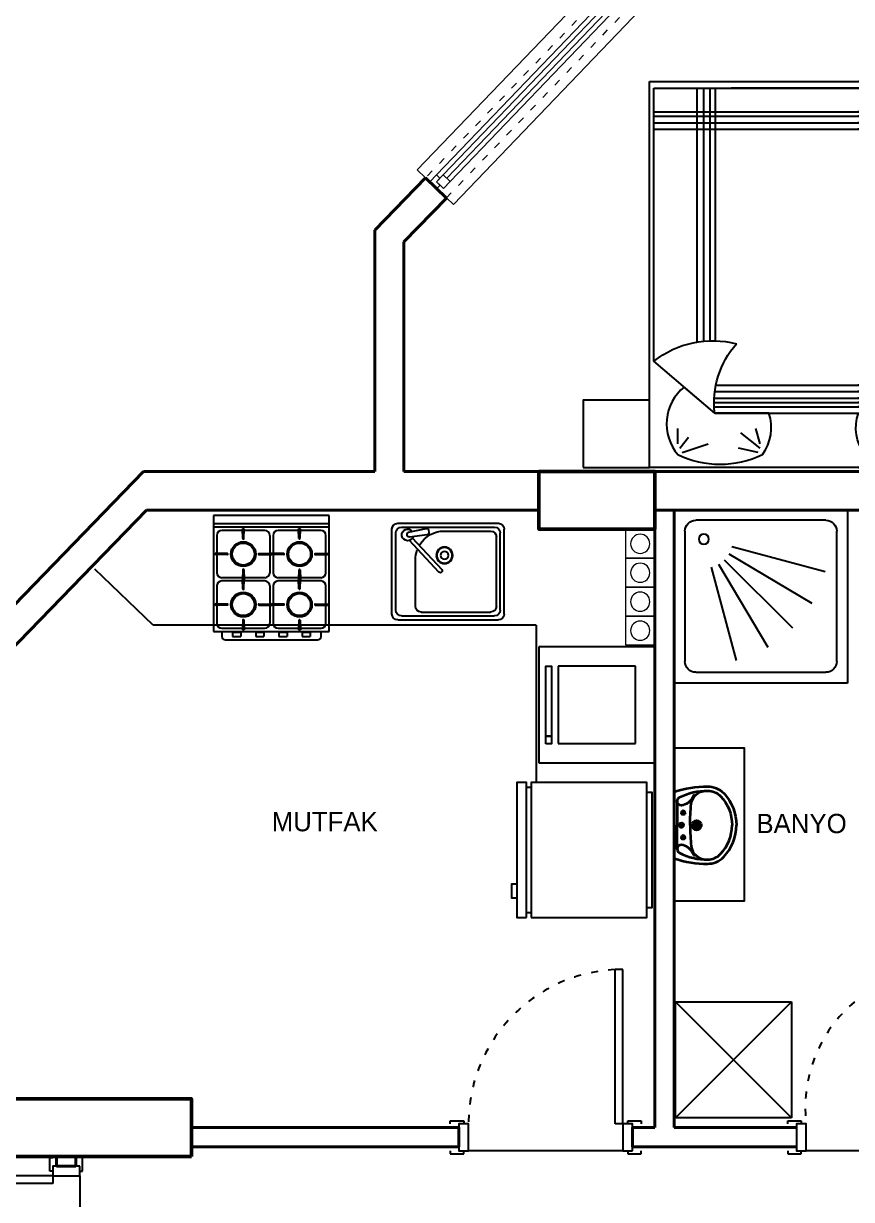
# Model space of a CAD drawing. Header units: millimetres. Extents: x 48 to 2669, y 23 to 1916.
# Drawn here: x 571 to 1000, y 644 to 1253 of the extents above; entities that cross this region are included whole.
import ezdxf

# ---------------------------------------------------------------- set-up
doc = ezdxf.new("R2010")
doc.units = ezdxf.units.MM
doc.linetypes.add('ACAD_ISO03W100', pattern=[30, 12, -18])
doc.layers.add('14_ISLAK_MEKAN_TEFRİŞ', color=134, linetype='Continuous')
doc.layers.add('7_TEFRİŞ', color=183, linetype='Continuous')
for name, color, linetype, lineweight in [('6_YAZI', 7, 'Continuous', 35), ('a_duvar', 7, 'Continuous', 40), ('DUVAR40', 7, 'Continuous', 40), ('KAPI-PEN', 155, 'Continuous', 18), ('KOLON', 40, 'Continuous', 50), ('Pencere', 150, 'Continuous', 25), ('TEFRİŞ', 47, 'Continuous', 15)]:
    doc.layers.add(name, color=color, linetype=linetype, lineweight=lineweight)
doc.styles.add('Annotative', font='Txt')

# ---------------------------------------------------------------- blocks, each defined once
blk = doc.blocks.new('bb10')
at = {"layer": '14_ISLAK_MEKAN_TEFRİŞ'}
for p, q in [((967.750333, -291.899922), (907.750333, -291.899922)), ((907.750333, -291.899922), (907.750333, -351.899922)), ((967.750333, -351.899922), (967.750333, -291.899922)), ((957.750333, -301.899922), (917.750333, -301.899922)), ((917.750333, -301.899922), (917.750333, -341.899922)), ((957.750333, -341.899922), (957.750333, -301.899922)), ((917.750333, -341.899922), (957.750333, -341.899922)), ((907.750333, -351.899922), (967.750333, -351.899922))]:
    blk.add_line(p, q, dxfattribs=at)
at = {"layer": '14_ISLAK_MEKAN_TEFRİŞ', "flags": 128}
for points in [[(917.5222, -295.395742), (921.515916, -295.395742), (921.515916, -298.404103), (917.5222, -298.404103)], [(921.515916, -295.395742), (957.750333, -295.395742), (957.750333, -298.404103), (921.515916, -298.404103)]]:
    blk.add_lwpolyline(points, close=True, dxfattribs=at)
blk = doc.blocks.new('*U20')
at = {"layer": 'Pencere', "lineweight": 25, "ltscale": 5}
for p, q in [((-9, 7), (-9, 86.899937)), ((-5, 86.899937), (-9, 86.899937)), ((-5, 7), (-5, 86.899937)), ((-94.5, 7), (-94.5, 8.5)), ((-94.5, 8.5), (-87.5, 8.5)), ((-87.5, 8.5), (-87.5, 7)), ((-5, 7), (-9, 7)), ((-2.5, 7), (-2.5, 8.5)), ((-2.5, 8.5), (4.5, 8.5)), ((4.5, 8.5), (4.5, 7)), ((-94.5, -7), (-94.5, -8.5)), ((-94.5, -8.5), (-87.5, -8.5)), ((-87.5, -8.5), (-87.5, -7)), ((-5, -7), (-85, -7)), ((-2.5, -7), (-2.5, -8.5)), ((-2.5, -8.5), (4.5, -8.5)), ((4.5, -8.5), (4.5, -7))]:
    blk.add_line(p, q, dxfattribs=at)
at = {"layer": 'Pencere', "lineweight": 25, "ltscale": 5, "flags": 128}
for points in [[(-85, -7), (-85, 7), (-90, 7), (-90, -7), (-85, -7)], [(0, -7), (0, 7), (-5, 7), (-5, -7), (0, -7)]]:
    blk.add_lwpolyline(points, dxfattribs=at)
at = {"layer": 'Pencere', "linetype": 'ACAD_ISO03W100', "lineweight": 25, "ltscale": 0.3}
blk.add_arc((-5, 7), 80, 92.865984, 180, dxfattribs=at)
blk = doc.blocks.new('*U21')
at = {"layer": 'Pencere', "lineweight": 25, "ltscale": 5}
for p, q in [((-9, 7), (-9, 86.899937)), ((-5, 86.899937), (-9, 86.899937)), ((-5, 7), (-5, 86.899937)), ((-84.5, 7), (-84.5, 8.5)), ((-84.5, 8.5), (-77.5, 8.5)), ((-77.5, 8.5), (-77.5, 7)), ((-5, 7), (-9, 7)), ((-2.5, 7), (-2.5, 8.5)), ((-2.5, 8.5), (4.5, 8.5)), ((4.5, 8.5), (4.5, 7)), ((-84.5, -7), (-84.5, -8.5)), ((-84.5, -8.5), (-77.5, -8.5)), ((-77.5, -8.5), (-77.5, -7)), ((-5, -7), (-75, -7)), ((-2.5, -7), (-2.5, -8.5)), ((-2.5, -8.5), (4.5, -8.5)), ((4.5, -8.5), (4.5, -7))]:
    blk.add_line(p, q, dxfattribs=at)
at = {"layer": 'Pencere', "lineweight": 25, "ltscale": 5, "flags": 128}
for points in [[(-75, -7), (-75, 7), (-80, 7), (-80, -7), (-75, -7)], [(0, -7), (0, 7), (-5, 7), (-5, -7), (0, -7)]]:
    blk.add_lwpolyline(points, dxfattribs=at)
at = {"layer": 'Pencere', "linetype": 'ACAD_ISO03W100', "lineweight": 25, "ltscale": 0.3}
blk.add_arc((-3.520318, 15.164474), 71.944448, 94.36819, 186.516136, dxfattribs=at)
blk = doc.blocks.new('BACA')
at = {"layer": 'TEFRİŞ', "flags": 128}
blk.add_lwpolyline([(7.5, 7.5), (-7.5, 7.5), (-7.5, -7.5), (7.5, -7.5)], close=True, dxfattribs=at)
at = {"layer": 'TEFRİŞ'}
blk.add_circle((0, 0), 4.97, dxfattribs=at)
blk = doc.blocks.new('*U19')
at = {"layer": 'KAPI-PEN', "color": 134, "linetype": 'Continuous', "lineweight": 18}
for p, q in [((0, 7.50857), (0, 13.50857)), ((0, 13.50857), (140, 13.50857)), ((140, 7.50857), (140, 13.50857)), ((5, 4.470625), (0, 4.470625)), ((2.5, -0.529375), (2.5, 1.970625)), ((2.5, 1.970625), (5, 1.970625)), ((7.5, 1.970625), (2.5, 1.970625)), ((2.5, 1.970625), (2.5, -3.029375)), ((5, 1.970625), (5, 4.470625)), ((135, 4.470625), (5, 4.470625)), ((7.5, -3.029375), (7.5, 1.970625)), ((7.5, 1.970625), (132.5, 1.970625)), ((137.5, 1.970625), (132.5, 1.970625)), ((132.5, 1.970625), (132.5, -3.029375)), ((140, 4.470625), (135, 4.470625)), ((135, 4.470625), (135, 1.970625)), ((135, 1.970625), (137.5, 1.970625)), ((137.5, 1.970625), (137.5, -0.529375)), ((137.5, -3.029375), (137.5, 1.970625)), ((0, -0.529375), (2.5, -0.529375)), ((2.5, -3.029375), (7.5, -3.029375)), ((7.5, -0.529375), (132.5, -0.529375)), ((7.5, -3.029375), (132.5, -3.029375)), ((132.5, -3.029375), (137.5, -3.029375)), ((137.5, -0.529375), (140, -0.529375)), ((0, -12.5), (0, -7.5)), ((140, -7.5), (140, -12.5)), ((140, -12.5), (0, -12.5))]:
    blk.add_line(p, q, dxfattribs=at)
at = {"layer": 'KAPI-PEN', "ltscale": 0.2}
for p, q in [((0, 7.5), (0, -7.5)), ((140, 7.5), (140, -7.5)), ((0, -7.5), (0, -7.5))]:
    blk.add_line(p, q, dxfattribs=at)
at = {"layer": 'KAPI-PEN', "color": 134, "linetype": 'ACAD_ISO03W100', "lineweight": 18, "ltscale": 0.3}
for p, q in [((140, 7.5), (0, 7.5)), ((0, -7.5), (140, -7.5))]:
    blk.add_line(p, q, dxfattribs=at)
blk = doc.blocks.new('3R4R')
at = {"layer": '7_TEFRİŞ'}
for p, q in [((32828.807391, 29859.020753), (32710.606365, 29859.020753)), ((32710.606365, 29859.020753), (32710.606365, 29659.024261)), ((32818.807391, 29859.020753), (32880.608417, 29859.020753)), ((32880.608417, 29859.020753), (32880.608417, 29659.024261)), ((32726.343266, 29848.897409), (32730.839524, 29843.273329)), ((32727.467332, 29851.147041), (32740.956103, 29846.647776)), ((32766.802095, 29851.147041), (32756.685516, 29848.897409)), ((32767.926161, 29848.897409), (32757.809581, 29841.023697)), ((32823.288621, 29848.897409), (32833.405201, 29841.023697)), ((32824.412686, 29851.147041), (32834.529266, 29848.897409)), ((32863.74745, 29851.147041), (32850.258679, 29846.647776)), ((32864.871515, 29848.897409), (32860.375258, 29843.273329)), ((32725.219201, 29846.647776), (32725.219201, 29838.774064)), ((32767.926161, 29846.647776), (32765.67803, 29838.774064)), ((32823.288621, 29846.647776), (32825.536751, 29838.774064)), ((32865.99558, 29846.647776), (32865.99558, 29838.774064)), ((32744.328295, 29830.900352), (32712.854495, 29803.904765)), ((32744.328295, 29830.900352), (32828.591976, 29830.900352)), ((32818.591976, 29830.900352), (32846.886487, 29830.900352)), ((32846.886487, 29830.900352), (32878.360287, 29803.904765)), ((32744.03229, 29825.276273), (32828.591976, 29825.276273)), ((32744.069047, 29827.525905), (32828.591976, 29827.525905)), ((32847.145734, 29827.525905), (32818.591976, 29827.525905)), ((32847.182492, 29825.276273), (32818.591976, 29825.276273)), ((32744.103981, 29823.02664), (32828.591976, 29823.02664)), ((32744.416168, 29819.652193), (32828.591976, 29819.652193)), ((32847.110801, 29823.02664), (32818.591976, 29823.02664)), ((32846.798614, 29819.652193), (32818.591976, 29819.652193)), ((32744.978697, 29816.277742), (32828.591976, 29816.277742)), ((32846.236085, 29816.277742), (32818.591976, 29816.277742)), ((32712.854495, 29803.904765), (32712.854495, 29662.398708)), ((32878.360287, 29803.904765), (32878.360287, 29662.398708)), ((32878.360287, 29662.398708), (32878.360287, 29803.904765)), ((32735.335781, 29793.951722), (32735.335781, 29662.398708)), ((32738.707973, 29793.520586), (32738.707973, 29662.398708)), ((32742.080168, 29793.325888), (32742.080168, 29662.398708)), ((32744.790377, 29793.325888), (32744.790377, 29662.398708)), ((32845.762421, 29793.364791), (32845.762421, 29662.398708)), ((32849.134613, 29793.325888), (32849.134613, 29662.398708)), ((32852.506809, 29793.520586), (32852.506809, 29662.398708)), ((32855.879001, 29793.951722), (32855.879001, 29662.398708)), ((32712.854495, 29683.770216), (32828.591976, 29683.770216)), ((32878.360287, 29683.770216), (32818.591976, 29683.770216)), ((32712.854495, 29680.395765), (32828.591976, 29680.395765)), ((32878.360287, 29680.395765), (32818.591976, 29680.395765)), ((32712.854495, 29677.021318), (32828.591976, 29677.021318)), ((32712.854495, 29674.771685), (32828.591976, 29674.771685)), ((32878.360287, 29677.021318), (32818.591976, 29677.021318)), ((32878.360287, 29674.771685), (32818.591976, 29674.771685)), ((32712.854495, 29662.398708), (32828.591976, 29662.398708)), ((32878.360287, 29662.398708), (32752.854495, 29662.398708)), ((32878.360287, 29662.398708), (32818.591976, 29662.398708)), ((32710.606365, 29659.024261), (32828.807391, 29659.024261)), ((32880.608417, 29659.024261), (32818.807391, 29659.024261))]:
    blk.add_line(p, q, dxfattribs=at)
at = {"layer": '7_TEFRİŞ', "flags": 128}
for points in [[(32676.16184, 29859.020753), (32710.606365, 29859.020753), (32710.606365, 29824.182679), (32676.16184, 29824.182679)], [(32880.608417, 29859.020753), (32915.052941, 29859.020753), (32915.052941, 29824.182679), (32880.608417, 29824.182679)]]:
    blk.add_lwpolyline(points, close=True, dxfattribs=at)
for points in [[(32772.422418, 29830.900352), (32744.328295, 29830.900352), (32728.476989, 29817.304431, -0.421847), (32725.219201, 29852.27186, -0.227777), (32769.050226, 29852.27186, -0.250479)], [(32818.792364, 29830.900352), (32846.886487, 29830.900352), (32862.737792, 29817.304431, 0.421847), (32865.99558, 29852.27186, 0.227777), (32822.164556, 29852.27186, 0.250479)]]:
    blk.add_lwpolyline(points, format="xyb", close=True, dxfattribs=at)
at = {"layer": '7_TEFRİŞ'}
for centre, radius, start, end in [((32790.728242, 29825.638413), 46.697356, 173.530071, 221.156178), ((32800.48654, 29825.638413), 46.697356, 318.843822, 6.469929), ((32743.203915, 29842.089908), 48.776967, 231.522444, 284.684799), ((32848.010867, 29842.089908), 48.776967, 255.315201, 308.477556)]:
    blk.add_arc(centre, radius, start, end, dxfattribs=at)
blk = doc.blocks.new('S')
at = {"layer": '14_ISLAK_MEKAN_TEFRİŞ'}
for p, q in [((23233.600233, 5180.703052), (23173.600237, 5180.703052)), ((23173.600237, 5180.703052), (23173.600237, 5120.703056)), ((23233.600233, 5120.703056), (23233.600233, 5180.703052)), ((23233.600233, 5176.417338), (23173.600237, 5176.417338)), ((23233.600233, 5174.703053), (23173.600237, 5174.703053)), ((23188.600236, 5172.988767), (23177.885951, 5172.988767)), ((23189.483699, 5173.84591), (23188.573915, 5173.84591)), ((23188.725652, 5168.904467), (23188.573915, 5173.84591)), ((23189.331962, 5168.904467), (23189.483699, 5173.84591)), ((23200.171663, 5172.988767), (23189.457378, 5172.988767)), ((23217.743091, 5172.988767), (23207.028806, 5172.988767)), ((23217.868507, 5168.904467), (23217.71677, 5173.84591)), ((23218.626554, 5173.84591), (23217.71677, 5173.84591)), ((23218.474817, 5168.904467), (23218.626554, 5173.84591)), ((23229.314519, 5172.988767), (23218.600234, 5172.988767)), ((23175.314522, 5170.417339), (23175.314522, 5161.203054)), ((23202.743092, 5170.417339), (23202.743092, 5161.203054)), ((23204.457377, 5170.417339), (23204.457377, 5161.203054)), ((23231.885947, 5161.203054), (23231.885947, 5170.417339)), ((23174.457379, 5160.31959), (23174.457379, 5161.229374)), ((23180.897236, 5161.031625), (23174.457379, 5161.229374)), ((23180.897236, 5160.517339), (23174.457379, 5160.31959)), ((23197.160378, 5161.031625), (23203.600235, 5161.229374)), ((23197.160378, 5160.517339), (23203.600235, 5160.31959)), ((23203.600235, 5160.31959), (23203.600235, 5161.229374)), ((23210.040092, 5161.031625), (23203.600235, 5161.229374)), ((23203.600235, 5160.31959), (23203.600235, 5161.229374)), ((23210.040092, 5160.517339), (23203.600235, 5160.31959)), ((23226.303233, 5161.031625), (23232.74309, 5161.229374)), ((23226.303233, 5160.517339), (23232.74309, 5160.31959)), ((23232.74309, 5160.31959), (23232.74309, 5161.229374)), ((23175.314522, 5160.345911), (23175.314522, 5151.131626)), ((23202.743092, 5160.345911), (23202.743092, 5151.131626)), ((23204.457377, 5160.345911), (23204.457377, 5151.131626)), ((23231.885947, 5151.131626), (23231.885947, 5160.345911)), ((23188.600236, 5148.560197), (23177.885951, 5148.560197)), ((23188.725652, 5152.644497), (23188.573915, 5147.703054)), ((23189.331962, 5152.644497), (23189.483699, 5147.703054)), ((23200.171663, 5148.560197), (23189.457378, 5148.560197)), ((23217.743091, 5148.560197), (23207.028806, 5148.560197)), ((23217.868507, 5152.644497), (23217.71677, 5147.703054)), ((23218.474817, 5152.644497), (23218.626554, 5147.703054)), ((23229.314519, 5148.560197), (23218.600234, 5148.560197)), ((23175.314522, 5144.274483), (23175.314522, 5135.060198)), ((23188.600236, 5146.845912), (23177.885951, 5146.845912)), ((23189.483699, 5147.703054), (23188.573915, 5147.703054)), ((23188.725652, 5142.761612), (23188.573915, 5147.703054)), ((23189.483699, 5147.703054), (23188.573915, 5147.703054)), ((23189.331962, 5142.761612), (23189.483699, 5147.703054)), ((23200.171663, 5146.845912), (23189.457378, 5146.845912)), ((23202.743092, 5144.274483), (23202.743092, 5135.060198)), ((23204.457377, 5144.274483), (23204.457377, 5135.060198)), ((23217.743091, 5146.845912), (23207.028806, 5146.845912)), ((23218.626554, 5147.703054), (23217.71677, 5147.703054)), ((23217.868507, 5142.761612), (23217.71677, 5147.703054)), ((23218.626554, 5147.703054), (23217.71677, 5147.703054)), ((23218.474817, 5142.761612), (23218.626554, 5147.703054)), ((23229.314519, 5146.845912), (23218.600234, 5146.845912)), ((23231.885947, 5135.060198), (23231.885947, 5144.274483)), ((23174.457379, 5134.176735), (23174.457379, 5135.086518)), ((23180.897236, 5134.88877), (23174.457379, 5135.086518)), ((23180.897236, 5134.374484), (23174.457379, 5134.176735)), ((23175.314522, 5134.203055), (23175.314522, 5124.98877)), ((23197.160378, 5134.88877), (23203.600235, 5135.086518)), ((23197.160378, 5134.374484), (23203.600235, 5134.176735)), ((23202.743092, 5134.203055), (23202.743092, 5124.98877)), ((23203.600235, 5134.176735), (23203.600235, 5135.086518)), ((23210.040092, 5134.88877), (23203.600235, 5135.086518)), ((23203.600235, 5134.176735), (23203.600235, 5135.086518)), ((23210.040092, 5134.374484), (23203.600235, 5134.176735)), ((23204.457377, 5134.203055), (23204.457377, 5124.98877)), ((23226.303233, 5134.88877), (23232.74309, 5135.086518)), ((23226.303233, 5134.374484), (23232.74309, 5134.176735)), ((23231.885947, 5124.98877), (23231.885947, 5134.203055)), ((23232.74309, 5134.176735), (23232.74309, 5135.086518)), ((23188.725652, 5126.501642), (23188.573915, 5121.560199)), ((23189.331962, 5126.501642), (23189.483699, 5121.560199)), ((23217.868507, 5126.501642), (23217.71677, 5121.560199)), ((23218.474817, 5126.501642), (23218.626554, 5121.560199)), ((23173.600237, 5120.703056), (23233.600233, 5120.703056)), ((23177.885951, 5122.417342), (23188.600236, 5122.417342)), ((23177.885951, 5120.703056), (23177.885951, 5118.131628)), ((23183.457379, 5120.274485), (23187.743093, 5120.274485)), ((23183.457379, 5120.274485), (23183.457379, 5118.131628)), ((23183.457379, 5118.131628), (23187.743093, 5118.131628)), ((23183.88595, 5120.703056), (23183.88595, 5120.274485)), ((23187.314521, 5120.703056), (23187.314521, 5120.274485)), ((23187.743093, 5120.274485), (23187.743093, 5118.131628)), ((23189.483699, 5121.560199), (23188.573915, 5121.560199)), ((23189.457378, 5122.417342), (23200.171663, 5122.417342)), ((23195.457378, 5120.274485), (23199.743092, 5120.274485)), ((23195.457378, 5120.274485), (23195.457378, 5118.131628)), ((23195.457378, 5118.131628), (23199.743092, 5118.131628)), ((23195.885949, 5120.703056), (23195.885949, 5120.274485)), ((23199.314521, 5120.703056), (23199.314521, 5120.274485)), ((23199.743092, 5120.274485), (23199.743092, 5118.131628)), ((23207.028806, 5122.417342), (23217.743091, 5122.417342)), ((23207.457377, 5120.274485), (23211.743091, 5120.274485)), ((23207.457377, 5120.274485), (23207.457377, 5118.131628)), ((23207.457377, 5118.131628), (23211.743091, 5118.131628)), ((23207.885949, 5120.703056), (23207.885949, 5120.274485)), ((23211.31452, 5120.703056), (23211.31452, 5120.274485)), ((23211.743091, 5120.274485), (23211.743091, 5118.131628)), ((23218.626554, 5121.560199), (23217.71677, 5121.560199)), ((23218.600234, 5122.417342), (23229.314519, 5122.417342)), ((23219.457376, 5120.274485), (23219.457376, 5118.131628)), ((23219.457376, 5120.274485), (23223.74309, 5120.274485)), ((23219.457376, 5118.131628), (23223.74309, 5118.131628)), ((23219.885948, 5120.703056), (23219.885948, 5120.274485)), ((23223.314519, 5120.703056), (23223.314519, 5120.274485)), ((23223.74309, 5120.274485), (23223.74309, 5118.131628)), ((23229.314519, 5118.131628), (23229.314519, 5120.703056)), ((23179.600236, 5116.417342), (23227.600233, 5116.417342))]:
    blk.add_line(p, q, dxfattribs=at)
for centre, radius in [((23189.028807, 5160.774482), 6.428571), ((23218.171662, 5160.774482), 6.428571), ((23189.028807, 5160.774482), 5.742857), ((23218.171662, 5160.774482), 5.742857), ((23189.028807, 5134.631627), 6.428571), ((23189.028807, 5134.631627), 5.742857), ((23218.171662, 5134.631627), 6.428571), ((23218.171662, 5134.631627), 5.742857)]:
    blk.add_circle(centre, radius, dxfattribs=at)
for centre, radius, start, end in [((23177.885951, 5170.417339), 2.571428, 90, 180), ((23200.171663, 5170.417339), 2.571428, 0, 90), ((23207.028806, 5170.417339), 2.571428, 90, 180), ((23229.314519, 5170.417339), 2.571428, 0, 90), ((23186.110297, 5166.502381), 0.257143, 208.145992, 25.854008), ((23187.042269, 5166.888416), 0.257143, 199.145992, 16.854008), ((23188.023157, 5167.123907), 0.257143, 190.145992, 7.854008), ((23189.028807, 5168.904467), 0.303155, 180, 0), ((23189.028807, 5167.203053), 0.257143, 181.145992, 358.854008), ((23190.034457, 5167.123907), 0.257143, 172.145992, 349.854008), ((23191.015345, 5166.888416), 0.257143, 163.145992, 340.854008), ((23191.947317, 5166.502381), 0.257143, 154.145992, 331.854008), ((23215.253152, 5166.502381), 0.257143, 208.145992, 25.854008), ((23216.185124, 5166.888416), 0.257143, 199.145992, 16.854008), ((23217.166012, 5167.123907), 0.257143, 190.145992, 7.854008), ((23218.171662, 5168.904467), 0.303155, 180, 0), ((23218.171662, 5167.203053), 0.257143, 181.145992, 358.854008), ((23219.177312, 5167.123907), 0.257143, 172.145992, 349.854008), ((23220.1582, 5166.888416), 0.257143, 163.145992, 340.854008), ((23221.090172, 5166.502381), 0.257143, 154.145992, 331.854008), ((23180.897236, 5160.774482), 0.257143, 270, 90), ((23182.600236, 5160.774482), 0.257143, 271.145992, 88.854008), ((23182.679382, 5161.780132), 0.257143, 262.145992, 79.854008), ((23182.914873, 5162.76102), 0.257143, 253.145992, 70.854008), ((23183.300908, 5163.692992), 0.257143, 244.145992, 61.854008), ((23183.827984, 5164.553101), 0.257143, 235.145992, 52.854008), ((23184.483121, 5165.320168), 0.257143, 226.145992, 43.854008), ((23185.250188, 5165.975305), 0.257143, 217.145992, 34.854008), ((23192.807426, 5165.975305), 0.257143, 145.145992, 322.854008), ((23193.574493, 5165.320168), 0.257143, 136.145992, 313.854008), ((23194.22963, 5164.553101), 0.257143, 127.145992, 304.854008), ((23194.756706, 5163.692992), 0.257143, 118.145992, 295.854008), ((23195.142741, 5162.76102), 0.257143, 109.145992, 286.854008), ((23195.378232, 5161.780132), 0.257143, 100.145992, 277.854008), ((23195.457378, 5160.774482), 0.257143, 91.145992, 268.854008), ((23197.160378, 5160.774482), 0.257143, 90, 270), ((23210.040092, 5160.774482), 0.257143, 270, 90), ((23211.743091, 5160.774482), 0.257143, 271.145992, 88.854008), ((23211.822238, 5161.780132), 0.257143, 262.145992, 79.854008), ((23212.057728, 5162.76102), 0.257143, 253.145992, 70.854008), ((23212.443763, 5163.692992), 0.257143, 244.145992, 61.854008), ((23212.970839, 5164.553101), 0.257143, 235.145992, 52.854008), ((23213.625976, 5165.320168), 0.257143, 226.145992, 43.854008), ((23214.393043, 5165.975305), 0.257143, 217.145992, 34.854008), ((23221.950281, 5165.975305), 0.257143, 145.145992, 322.854008), ((23222.717348, 5165.320168), 0.257143, 136.145992, 313.854008), ((23223.372485, 5164.553101), 0.257143, 127.145992, 304.854008), ((23223.899561, 5163.692992), 0.257143, 118.145992, 295.854008), ((23224.285596, 5162.76102), 0.257143, 109.145992, 286.854008), ((23224.521087, 5161.780132), 0.257143, 100.145992, 277.854008), ((23224.600233, 5160.774482), 0.257143, 91.145992, 268.854008), ((23226.303233, 5160.774482), 0.257143, 90, 270), ((23182.679382, 5159.768832), 0.257143, 280.145992, 97.854008), ((23182.914873, 5158.787944), 0.257143, 289.145992, 106.854008), ((23183.300908, 5157.855972), 0.257143, 298.145992, 115.854008), ((23183.827984, 5156.995863), 0.257143, 307.145992, 124.854008), ((23184.483121, 5156.228796), 0.257143, 316.145992, 133.854008), ((23185.250188, 5155.573659), 0.257143, 325.145992, 142.854008), ((23186.110297, 5155.046583), 0.257143, 334.145992, 151.854008), ((23187.042269, 5154.660548), 0.257143, 343.145992, 160.854008), ((23188.023157, 5154.425058), 0.257143, 352.145992, 169.854008), ((23189.028807, 5154.345911), 0.257143, 1.145992, 178.854008), ((23190.034457, 5154.425058), 0.257143, 10.145992, 187.854008), ((23191.015345, 5154.660548), 0.257143, 19.145992, 196.854008), ((23191.947317, 5155.046583), 0.257143, 28.145992, 205.854008), ((23192.807426, 5155.573659), 0.257143, 37.145992, 214.854008), ((23193.574493, 5156.228796), 0.257143, 46.145992, 223.854008), ((23194.22963, 5156.995863), 0.257143, 55.145992, 232.854008), ((23194.756706, 5157.855972), 0.257143, 64.145992, 241.854008), ((23195.142741, 5158.787944), 0.257143, 73.145992, 250.854008), ((23195.378232, 5159.768832), 0.257143, 82.145992, 259.854008), ((23211.822238, 5159.768832), 0.257143, 280.145992, 97.854008), ((23212.057728, 5158.787944), 0.257143, 289.145992, 106.854008), ((23212.443763, 5157.855972), 0.257143, 298.145992, 115.854008), ((23212.970839, 5156.995863), 0.257143, 307.145992, 124.854008), ((23213.625976, 5156.228796), 0.257143, 316.145992, 133.854008), ((23214.393043, 5155.573659), 0.257143, 325.145992, 142.854008), ((23215.253152, 5155.046583), 0.257143, 334.145992, 151.854008), ((23216.185124, 5154.660548), 0.257143, 343.145992, 160.854008), ((23217.166012, 5154.425058), 0.257143, 352.145992, 169.854008), ((23218.171662, 5154.345911), 0.257143, 1.145992, 178.854008), ((23219.177312, 5154.425058), 0.257143, 10.145992, 187.854008), ((23220.1582, 5154.660548), 0.257143, 19.145992, 196.854008), ((23221.090172, 5155.046583), 0.257143, 28.145992, 205.854008), ((23221.950281, 5155.573659), 0.257143, 37.145992, 214.854008), ((23222.717348, 5156.228796), 0.257143, 46.145992, 223.854008), ((23223.372485, 5156.995863), 0.257143, 55.145992, 232.854008), ((23223.899561, 5157.855972), 0.257143, 64.145992, 241.854008), ((23224.285596, 5158.787944), 0.257143, 73.145992, 250.854008), ((23224.521087, 5159.768832), 0.257143, 82.145992, 259.854008), ((23177.885951, 5151.131626), 2.571428, 180, 270), ((23189.028807, 5152.644497), 0.303155, 0, 180), ((23200.171663, 5151.131626), 2.571428, 270, 0), ((23207.028806, 5151.131626), 2.571428, 180, 270), ((23218.171662, 5152.644497), 0.303155, 0, 180), ((23229.314519, 5151.131626), 2.571428, 270, 0), ((23177.885951, 5144.274483), 2.571428, 90, 180), ((23189.028807, 5142.761612), 0.303155, 180, 0), ((23200.171663, 5144.274483), 2.571428, 0, 90), ((23207.028806, 5144.274483), 2.571428, 90, 180), ((23218.171662, 5142.761612), 0.303155, 180, 0), ((23229.314519, 5144.274483), 2.571428, 0, 90), ((23182.914873, 5136.618164), 0.257143, 253.145992, 70.854008), ((23183.300908, 5137.550137), 0.257143, 244.145992, 61.854008), ((23183.827984, 5138.410246), 0.257143, 235.145992, 52.854008), ((23184.483121, 5139.177313), 0.257143, 226.145992, 43.854008), ((23185.250188, 5139.83245), 0.257143, 217.145992, 34.854008), ((23186.110297, 5140.359525), 0.257143, 208.145992, 25.854008), ((23187.042269, 5140.745561), 0.257143, 199.145992, 16.854008), ((23188.023157, 5140.981051), 0.257143, 190.145992, 7.854008), ((23189.028807, 5141.060198), 0.257143, 181.145992, 358.854008), ((23190.034457, 5140.981051), 0.257143, 172.145992, 349.854008), ((23191.015345, 5140.745561), 0.257143, 163.145992, 340.854008), ((23191.947317, 5140.359525), 0.257143, 154.145992, 331.854008), ((23192.807426, 5139.83245), 0.257143, 145.145992, 322.854008), ((23193.574493, 5139.177313), 0.257143, 136.145992, 313.854008), ((23194.22963, 5138.410246), 0.257143, 127.145992, 304.854008), ((23194.756706, 5137.550137), 0.257143, 118.145992, 295.854008), ((23195.142741, 5136.618164), 0.257143, 109.145992, 286.854008), ((23212.057728, 5136.618164), 0.257143, 253.145992, 70.854008), ((23212.443763, 5137.550137), 0.257143, 244.145992, 61.854008), ((23212.970839, 5138.410246), 0.257143, 235.145992, 52.854008), ((23213.625976, 5139.177313), 0.257143, 226.145992, 43.854008), ((23214.393043, 5139.83245), 0.257143, 217.145992, 34.854008), ((23215.253152, 5140.359525), 0.257143, 208.145992, 25.854008), ((23216.185124, 5140.745561), 0.257143, 199.145992, 16.854008), ((23217.166012, 5140.981051), 0.257143, 190.145992, 7.854008), ((23218.171662, 5141.060198), 0.257143, 181.145992, 358.854008), ((23219.177312, 5140.981051), 0.257143, 172.145992, 349.854008), ((23220.1582, 5140.745561), 0.257143, 163.145992, 340.854008), ((23221.090172, 5140.359525), 0.257143, 154.145992, 331.854008), ((23221.950281, 5139.83245), 0.257143, 145.145992, 322.854008), ((23222.717348, 5139.177313), 0.257143, 136.145992, 313.854008), ((23223.372485, 5138.410246), 0.257143, 127.145992, 304.854008), ((23223.899561, 5137.550137), 0.257143, 118.145992, 295.854008), ((23224.285596, 5136.618164), 0.257143, 109.145992, 286.854008), ((23180.897236, 5134.631627), 0.257143, 270, 90), ((23182.600236, 5134.631627), 0.257143, 271.145992, 88.854008), ((23182.679382, 5135.637277), 0.257143, 262.145992, 79.854008), ((23182.679382, 5133.625977), 0.257143, 280.145992, 97.854008), ((23182.914873, 5132.645089), 0.257143, 289.145992, 106.854008), ((23183.300908, 5131.713117), 0.257143, 298.145992, 115.854008), ((23183.827984, 5130.853008), 0.257143, 307.145992, 124.854008), ((23184.483121, 5130.085941), 0.257143, 316.145992, 133.854008), ((23193.574493, 5130.085941), 0.257143, 46.145992, 223.854008), ((23194.22963, 5130.853008), 0.257143, 55.145992, 232.854008), ((23194.756706, 5131.713117), 0.257143, 64.145992, 241.854008), ((23195.142741, 5132.645089), 0.257143, 73.145992, 250.854008), ((23195.378232, 5135.637277), 0.257143, 100.145992, 277.854008), ((23195.378232, 5133.625977), 0.257143, 82.145992, 259.854008), ((23195.457378, 5134.631627), 0.257143, 91.145992, 268.854008), ((23197.160378, 5134.631627), 0.257143, 90, 270), ((23210.040092, 5134.631627), 0.257143, 270, 90), ((23211.743091, 5134.631627), 0.257143, 271.145992, 88.854008), ((23211.822238, 5135.637277), 0.257143, 262.145992, 79.854008), ((23211.822238, 5133.625977), 0.257143, 280.145992, 97.854008), ((23212.057728, 5132.645089), 0.257143, 289.145992, 106.854008), ((23212.443763, 5131.713117), 0.257143, 298.145992, 115.854008), ((23212.970839, 5130.853008), 0.257143, 307.145992, 124.854008), ((23213.625976, 5130.085941), 0.257143, 316.145992, 133.854008), ((23222.717348, 5130.085941), 0.257143, 46.145992, 223.854008), ((23223.372485, 5130.853008), 0.257143, 55.145992, 232.854008), ((23223.899561, 5131.713117), 0.257143, 64.145992, 241.854008), ((23224.285596, 5132.645089), 0.257143, 73.145992, 250.854008), ((23224.521087, 5135.637277), 0.257143, 100.145992, 277.854008), ((23224.521087, 5133.625977), 0.257143, 82.145992, 259.854008), ((23224.600233, 5134.631627), 0.257143, 91.145992, 268.854008), ((23226.303233, 5134.631627), 0.257143, 90, 270), ((23177.885951, 5124.98877), 2.571428, 180, 270), ((23185.250188, 5129.430804), 0.257143, 325.145992, 142.854008), ((23186.110297, 5128.903728), 0.257143, 334.145992, 151.854008), ((23187.042269, 5128.517692), 0.257143, 343.145992, 160.854008), ((23188.023157, 5128.282202), 0.257143, 352.145992, 169.854008), ((23189.028807, 5126.501642), 0.303155, 0, 180), ((23189.028807, 5128.203056), 0.257143, 1.145992, 178.854008), ((23190.034457, 5128.282202), 0.257143, 10.145992, 187.854008), ((23191.015345, 5128.517692), 0.257143, 19.145992, 196.854008), ((23191.947317, 5128.903728), 0.257143, 28.145992, 205.854008), ((23192.807426, 5129.430804), 0.257143, 37.145992, 214.854008), ((23200.171663, 5124.98877), 2.571428, 270, 0), ((23207.028806, 5124.98877), 2.571428, 180, 270), ((23214.393043, 5129.430804), 0.257143, 325.145992, 142.854008), ((23215.253152, 5128.903728), 0.257143, 334.145992, 151.854008), ((23216.185124, 5128.517692), 0.257143, 343.145992, 160.854008), ((23217.166012, 5128.282202), 0.257143, 352.145992, 169.854008), ((23218.171662, 5126.501642), 0.303155, 0, 180), ((23218.171662, 5128.203056), 0.257143, 1.145992, 178.854008), ((23219.177312, 5128.282202), 0.257143, 10.145992, 187.854008), ((23220.1582, 5128.517692), 0.257143, 19.145992, 196.854008), ((23221.090172, 5128.903728), 0.257143, 28.145992, 205.854008), ((23221.950281, 5129.430804), 0.257143, 37.145992, 214.854008), ((23229.314519, 5124.98877), 2.571428, 270, 0), ((23179.600236, 5118.131628), 1.714286, 180, 270), ((23227.600233, 5118.131628), 1.714286, 270, 0)]:
    blk.add_arc(centre, radius, start, end, dxfattribs=at)
blk = doc.blocks.new('qasx')
at = {"layer": '14_ISLAK_MEKAN_TEFRİŞ'}
for p, q in [((7278.600472, 18656.900756), (7226.45169, 18656.900756)), ((7223.45169, 18609.900756), (7223.45169, 18653.900756)), ((7225.45169, 18611.900756), (7225.45169, 18651.900756)), ((7227.45169, 18613.900756), (7227.45169, 18649.900756)), ((7276.600003, 18654.900756), (7228.45169, 18654.900756)), ((7254.45169, 18652.900756), (7230.45169, 18652.900756)), ((7262.734878, 18653.476783), (7262.495053, 18652.100053)), ((7263.358027, 18650.935932), (7272.553713, 18649.803825)), ((7273.000494, 18652.231556), (7263.940631, 18654.280536)), ((7273.65127, 18650.575743), (7273.755271, 18651.0356)), ((7279.600003, 18611.900756), (7279.600003, 18651.900756)), ((7281.600003, 18609.900756), (7281.600003, 18653.900756)), ((7271.047746, 18649.409306), (7255.78782, 18632.976832)), ((7257.253363, 18631.615859), (7272.515321, 18648.050631)), ((7269.45169, 18613.900756), (7269.45169, 18637.900756)), ((7276.600003, 18608.900756), (7228.45169, 18608.900756)), ((7266.45169, 18610.900756), (7230.45169, 18610.900756)), ((7278.600003, 18606.900756), (7226.45169, 18606.900756))]:
    blk.add_line(p, q, dxfattribs=at)
for radius in [4.300811, 4, 2]:
    blk.add_circle((7254.378629, 18640.300443), radius, dxfattribs=at)
for centre, radius, start, end in [((7226.45169, 18653.900756), 3, 90, 180), ((7278.600003, 18653.900756), 3, 0, 90), ((7278.600003, 18653.900756), 3, 0, 90), ((7228.45169, 18651.900756), 3, 90, 180), ((7230.45169, 18649.900756), 3, 90, 180), ((7254.45169, 18637.900756), 15, 32.326687, 90), ((7263.480217, 18651.928438), 1, 170.118315, 262.981475), ((7263.720042, 18653.305169), 1, 77.25636, 170.118315), ((7273.45169, 18650.900756), 3, 196.34357, 143.34937), ((7272.675903, 18650.796332), 1, 262.981475, 347.25636), ((7272.779904, 18651.256189), 1, 347.25636, 77.25636), ((7276.600003, 18651.900756), 3, 0, 90), ((7254.45169, 18637.900756), 15, 0, 20.033904), ((7256.520587, 18632.296366), 1, 137.11897, 317.11897), ((7230.45169, 18613.900756), 3, 180, 270), ((7266.45169, 18613.900756), 3, 270, 0), ((7226.45169, 18609.900756), 3, 180, 270), ((7228.45169, 18611.900756), 3, 180, 270), ((7276.600003, 18611.900756), 3, 270, 0), ((7278.600003, 18609.900756), 3, 270, 0)]:
    blk.add_arc(centre, radius, start, end, dxfattribs=at)
blk = doc.blocks.new('UK')
at = {"layer": '14_ISLAK_MEKAN_TEFRİŞ', "flags": 128}
for points in [[(22873.390597, 5068.877557), (22873.390597, 5071.377557), (22880.890597, 5071.377557), (22880.890597, 5068.877557)], [(22865.890597, 5063.877557), (22865.890597, 5061.377557)], [(22930.890597, 5063.877557), (22930.890597, 5061.377557)], [(22928.390597, 5001.377557), (22928.390597, 4998.877557), (22868.390597, 4998.877557), (22868.390597, 5001.377557)]]:
    blk.add_lwpolyline(points, dxfattribs=at)
for points in [[(22863.390597, 5063.877557), (22933.390597, 5063.877557), (22933.390597, 5068.877557), (22863.390597, 5068.877557)], [(22863.390597, 5061.377557), (22863.390597, 5001.377557), (22933.390597, 5001.377557), (22933.390597, 5061.377557)]]:
    blk.add_lwpolyline(points, close=True, dxfattribs=at)
blk = doc.blocks.new('SHO3')
for p, q in [((-0.3375, -0.10625), (0.3375, -0.10625)), ((-0.39375, -0.8375), (-0.39375, -0.1625)), ((0.39375, -0.1625), (0.39375, -0.8375)), ((-0.1506, -0.242929), (0.332647, -0.371272)), ((-0.166497, -0.280839), (0.263762, -0.535548)), ((-0.257071, -0.3494), (-0.128728, -0.832647)), ((-0.219161, -0.333503), (0.035548, -0.763762)), ((-0.189509, -0.310492), (0.164032, -0.664058)), ((0.3375, -0.89375), (-0.3375, -0.89375))]:
    blk.add_line(p, q)
at = {"flags": 128}
blk.add_lwpolyline([(0.45, -0.95), (0.45, -0.05), (-0.45, -0.05), (-0.45, -0.95)], close=True, dxfattribs=at)
blk.add_circle((-0.295574, -0.204426), 0.026126)
for centre, start, end in [((-0.3375, -0.1625), 90, 180), ((0.3375, -0.1625), 0, 90), ((-0.3375, -0.8375), 180, 270), ((0.3375, -0.8375), 270, 0)]:
    blk.add_arc(centre, 0.05625, start, end)
blk = doc.blocks.new('dsfghj')
at = {"color": 0, "lineweight": 35}
for p, q in [((474614.765142, 4590007.27244), (474614.765142, 4590004.11184)), ((474613.25977, 4590005.703596), (474616.333377, 4590005.703596)), ((474613.565142, 4589997.703596), (474613.565142, 4589999.627204)), ((474623.438087, 4589997.703596), (474623.438087, 4590001.164793)), ((474611.521527, 4589997.703596), (474615.551322, 4589997.703596)), ((474613.565142, 4589997.703596), (474613.565142, 4589995.78323)), ((474614.765142, 4589988.095282), (474614.765142, 4589991.384015)), ((474619.581116, 4589997.703596), (474627.216515, 4589997.703596)), ((474623.438087, 4589997.703596), (474623.438087, 4589994.24564)), ((474613.25977, 4589989.703596), (474616.376066, 4589989.703596))]:
    blk.add_line(p, q, dxfattribs=at)
at = {"color": 0, "lineweight": 35, "flags": 128}
for points in [[(474608.765142, 4590019.228803, -0.087514), (474630.725373, 4590022.703472, -0.087514)], [(474630.39066, 4590022.698066, -0.213368), (474640.950673, 4590018.328596, -0.213368)], [(474621.539049, 4590017.011218, -0.237713), (474614.607578, 4590010.619973, -0.952509), (474612.275247, 4590015.70388, -0.127864), (474630.675929, 4590019.903909)], [(474619.165142, 4589997.703596, -0.028625), (474619.950466, 4590011.409839, -0.380474), (474629.467625, 4590019.913319, -0.380474)], [(474621.539049, 4590017.011218, -1.090035), (474622.187414, 4590016.547656, -1.090035)], [(474630.469346, 4590019.899172, -0.213368), (474638.917357, 4590016.403596, -0.191812), (474646.365142, 4589997.703596)], [(474640.950673, 4590018.328596, -0.191812), (474649.165142, 4589997.703596, -0.191812)], [(474615.965142, 4590005.703596, 1), (474613.565142, 4590005.703596, 1)], [(474612.165142, 4589997.703596, -1), (474614.965142, 4589997.703596, -1)], [(474615.965142, 4590005.703596, -1), (474613.565142, 4590005.703596, -1)], [(474620.438087, 4589997.703596, -1), (474626.438087, 4589997.703596, -1)], [(474621.598087, 4589997.703596, -1), (474625.278087, 4589997.703596, -1)], [(474612.165142, 4589997.703596, 1), (474614.965142, 4589997.703596, 1)], [(474615.965142, 4589989.703596, 1), (474613.565142, 4589989.703596, 1)], [(474619.165142, 4589997.703596, 0.028625), (474619.950466, 4589983.997352, 0.380474), (474629.467625, 4589975.493873, 0.380474)], [(474620.438087, 4589997.703596, 1), (474626.438087, 4589997.703596, 1)], [(474621.598087, 4589997.703596, 1), (474625.278087, 4589997.703596, 1)], [(474630.469346, 4589975.508019, 0.213368), (474638.917357, 4589979.003596, 0.191812), (474646.365142, 4589997.703596)], [(474640.950673, 4589977.078596, 0.191812), (474649.165142, 4589997.703596, 0.191812)], [(474621.539049, 4589978.395973, 0.237713), (474614.607578, 4589984.787218, 0.952509), (474612.275247, 4589979.703311, 0.127864), (474630.675929, 4589975.503282)], [(474615.965142, 4589989.703596, -1), (474613.565142, 4589989.703596, -1)], [(474608.765142, 4589976.178388, 0.087514), (474630.725373, 4589972.703719, 0.087514)], [(474621.539049, 4589978.395973, 1.090035), (474622.187414, 4589978.859535, 1.090035)], [(474630.39066, 4589972.709125, 0.213368), (474640.950673, 4589977.078596, 0.213368)]]:
    blk.add_lwpolyline(points, format="xyb", dxfattribs=at)
for points in [[(474610.765142, 4590013.218689), (474610.765142, 4589997.703596)], [(474610.765142, 4589982.188502), (474610.765142, 4589997.703596)], [(474611.722966, 4589997.703596), (474615.551322, 4589997.703596)], [(474620.04732, 4589997.703596), (474626.962938, 4589997.703596)]]:
    blk.add_lwpolyline(points, dxfattribs=at)
blk = doc.blocks.new('HJM')
at = {"layer": '14_ISLAK_MEKAN_TEFRİŞ'}
for p, q in [((21722.426807, 5869.618749), (21722.426807, 5929.618749)), ((21722.426807, 5929.618749), (21782.426807, 5929.618749)), ((21782.426807, 5929.618749), (21722.426807, 5869.618749)), ((21782.426807, 5869.618749), (21722.426807, 5929.618749)), ((21782.426807, 5929.618749), (21782.426807, 5869.618749)), ((21782.426807, 5869.618749), (21722.426807, 5869.618749))]:
    blk.add_line(p, q, dxfattribs=at)

msp = doc.modelspace()

# ---------------------------------------------------------------- linework, layer by layer
at = {"layer": '14_ISLAK_MEKAN_TEFRİŞ'}
for p, q in [((638.271465, 941.369538), (608.025231, 970.484327)), ((836.756895, 941.369538), (638.271465, 941.369538)), ((836.756895, 941.369538), (836.756895, 859.938615))]:
    msp.add_line(p, q, dxfattribs=at)
at = {"layer": '14_ISLAK_MEKAN_TEFRİŞ', "flags": 128}
msp.add_lwpolyline([(908.273439, 877.801123), (944.648487, 877.801123), (944.648487, 798.396618), (908.273439, 798.396618)], close=True, dxfattribs=at)
at = {"layer": 'DUVAR40'}
for p, q in [((779.516513, 1173.141398), (753.273439, 1146.051773)), ((790.290116, 1162.70447), (779.516513, 1173.141398)), ((790.290116, 1162.70447), (768.273439, 1139.977577)), ((753.273439, 1021.051773), (753.273439, 1146.051773)), ((753.273439, 1021.051773), (753.273439, 1146.051773)), ((768.273439, 1021.051773), (768.273439, 1139.977577)), ((548.173551, 933.042488), (633.273439, 1021.051773)), ((753.273439, 1021.051773), (633.273439, 1021.051773)), ((753.273439, 1021.051773), (633.273439, 1021.051773)), ((838.273439, 1021.051773), (768.273439, 1021.051773)), ((1056.756895, 1021.051773), (773.273439, 1021.051773)), ((563.173551, 926.976439), (634.800114, 1001.051773)), ((838.273439, 1001.051773), (634.800114, 1001.051773)), ((1058.274002, 1001.051773), (898.273439, 1001.051773)), ((898.273439, 1000.990298), (898.273439, 681.051773)), ((908.273439, 1000.672533), (908.273439, 681.051773)), ((796.756895, 681.051773), (658.173551, 681.051773)), ((796.756895, 681.051773), (796.756895, 671.051773)), ((898.273439, 681.051773), (886.756895, 681.051773)), ((896.756895, 681.051773), (886.756895, 681.051773)), ((896.756895, 681.051773), (886.756895, 681.051773)), ((886.756895, 681.051773), (886.756895, 671.051773)), ((971.756895, 681.051773), (908.273439, 681.051773)), ((796.756895, 671.051773), (658.173551, 671.051773)), ((971.756895, 671.051773), (886.756895, 671.051773)), ((588.273439, 666.051773), (588.273439, 661.051773)), ((588.273439, 666.051773), (588.273439, 661.051773)), ((598.273439, 666.051773), (598.273439, 661.051773)), ((588.273439, 661.051773), (598.273439, 661.051773))]:
    msp.add_line(p, q, dxfattribs=at)
at = {"layer": 'KOLON', "flags": 128}
for points in [[(838.273439, 1021.051773), (838.273439, 991.051773), (898.273439, 991.051773), (898.273439, 1021.051773), (838.273439, 1021.051773)], [(658.173551, 666.051773), (658.173551, 696.051773), (523.173551, 696.051773), (523.173551, 666.051773), (658.173551, 666.051773)]]:
    msp.add_lwpolyline(points, dxfattribs=at)

# ---------------------------------------------------------------- block references
at = {"rotation": 90}
msp.add_blockref('bb10', (546.373517, -37.617858), dxfattribs=at)
at = {"layer": '14_ISLAK_MEKAN_TEFRİŞ', "xscale": -100, "yscale": 100, "zscale": 100, "rotation": 90}
msp.add_blockref('SHO3', (903.273439, 956.369538), dxfattribs=at)
at = {"layer": '14_ISLAK_MEKAN_TEFRİŞ'}
msp.add_blockref('S', (-22503.989859, -4182.569474), dxfattribs=at)
at = {"layer": '14_ISLAK_MEKAN_TEFRİŞ', "yscale": -1, "zscale": -1, "rotation": 180}
msp.add_blockref('qasx', (8043.690523, -17662.737472), dxfattribs=at)
at = {"layer": '14_ISLAK_MEKAN_TEFRİŞ', "rotation": 90}
msp.add_blockref('UK', (5895.634452, -22073.451982), dxfattribs=at)
at = {"layer": '14_ISLAK_MEKAN_TEFRİŞ', "xscale": 0.8, "yscale": 0.8, "zscale": 0.8}
msp.add_blockref('dsfghj', (-378778.738674, -3671160.366147), dxfattribs=at)
at = {"layer": '7_TEFRİŞ', "yscale": -1, "zscale": -1}
msp.add_blockref('3R4R', (-31814.983587, 30882.072527), dxfattribs=at)
at = {"layer": 'a_duvar', "ltscale": 5}
msp.add_blockref('HJM', (-20813.31799, -5183.45354), dxfattribs=at)
at = {"layer": 'KOLON', "xscale": -1}
for p in [(890.773439, 983.551773), (890.773439, 968.551773), (890.773439, 953.551773), (890.773439, 938.551773)]:
    msp.add_blockref('BACA', p, dxfattribs=at)
at = {"layer": 'KOLON'}
for name, p in [('*U20', (886.756895, 676.051773)), ('*U21', (1051.756895, 676.051773))]:
    msp.add_blockref(name, p, dxfattribs=at)
at = {"layer": 'KOLON', "rotation": 90}
msp.add_blockref('*U20', (593.273439, 661.051773), dxfattribs=at)
at = {"layer": 'Pencere', "rotation": 46.169139}
msp.add_blockref('*U19', (784.926918, 1167.947409), dxfattribs=at)

# ---------------------------------------------------------------- texts
at = {"layer": '6_YAZI', "style": 'Annotative'}
for s, p in [('MUTFAK', (699.770511, 834.605197)), ('BANYO', (950.964788, 833.626464))]:
    msp.add_text(s, height=10, dxfattribs=at).set_placement(p)

doc.saveas('drawing.dxf')
